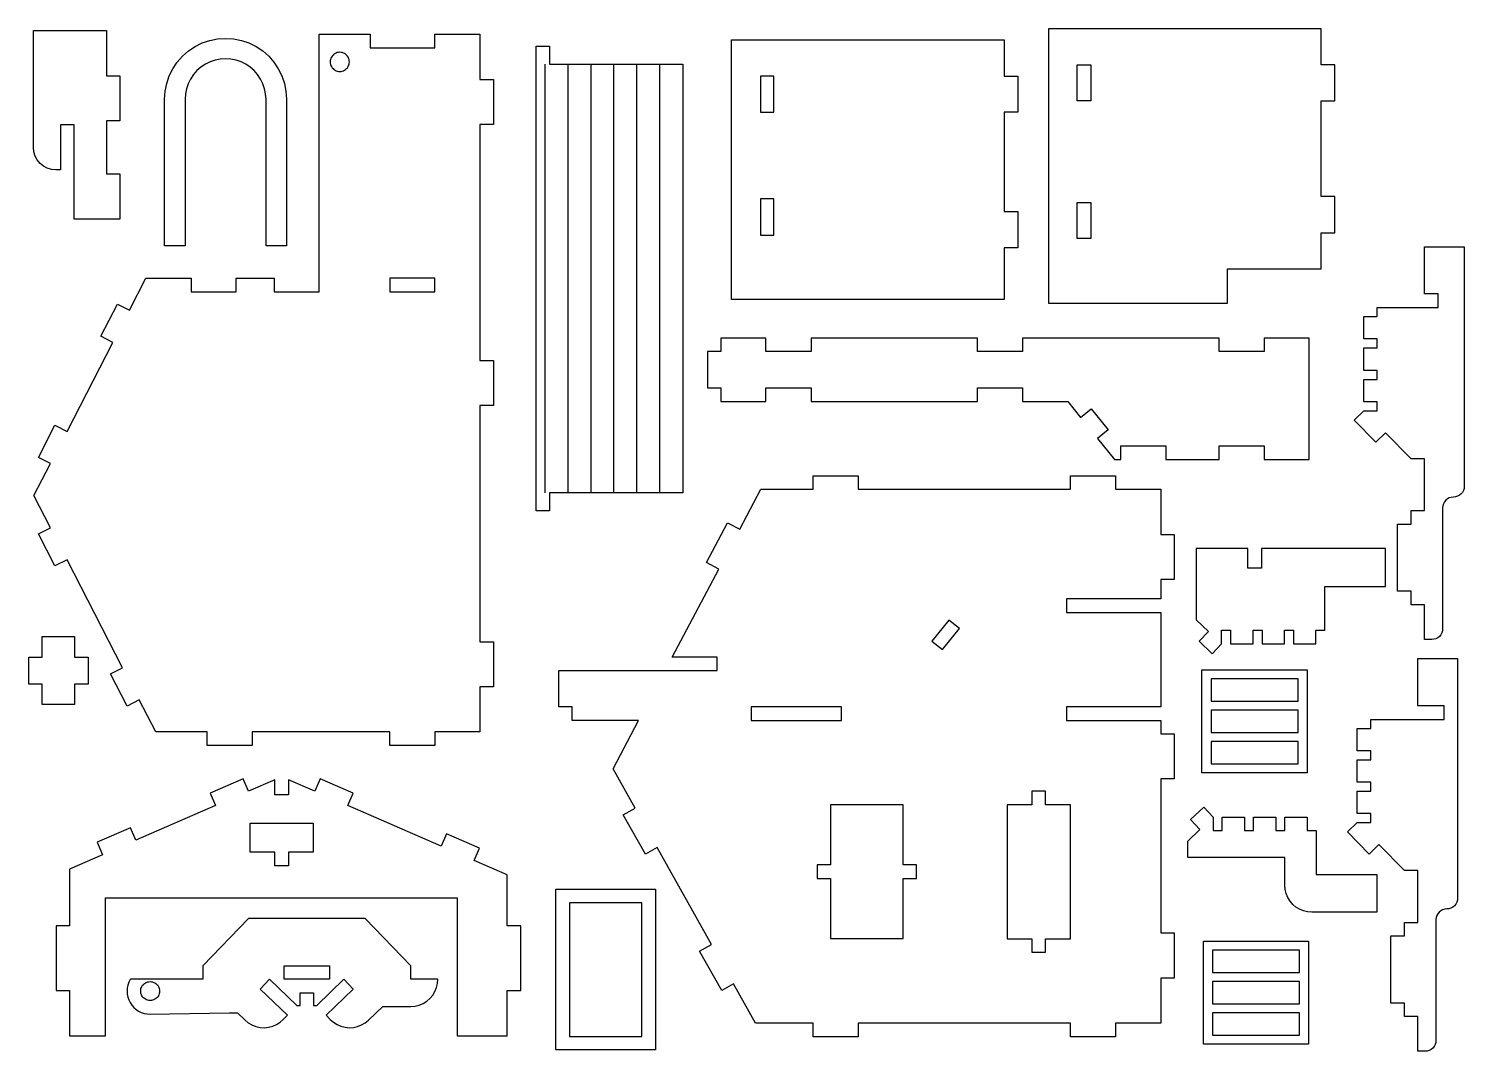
# Model space of a CAD drawing. Extents: x 7 to 325, y 8 to 235.
import ezdxf

# ---------------------------------------------------------------- set-up
doc = ezdxf.new("R2010")
doc.units = 0
for name, color, linetype in [('ENGRAVE', 40, 'CONTINUOUS'), ('HOLE', 1, 'CONTINUOUS'), ('LAYER_1', 18, 'CONTINUOUS')]:
    doc.layers.add(name, color=color, linetype=linetype)

msp = doc.modelspace()

# ---------------------------------------------------------------- linework, layer by layer
at = {"layer": 'ENGRAVE'}
for points in [[(121.34, 132.14), (121.34, 227.19)], [(126.44, 132.14), (126.44, 227.19)], [(131.54, 132.14), (131.54, 227.19)], [(136.63, 132.14), (136.63, 227.19)], [(141.73, 132.14), (141.73, 227.19)], [(146.83, 132.14), (146.83, 227.19)]]:
    msp.add_lwpolyline(points, dxfattribs=at)
at = {"layer": 'HOLE'}
for points in [[(76.38, 225.66), (76.64, 225.75), (76.89, 225.87), (77.12, 226.03), (77.33, 226.21), (77.51, 226.42), (77.67, 226.65), (77.79, 226.9), (77.88, 227.16), (77.93, 227.43), (77.95, 227.71), (77.93, 227.99), (77.88, 228.26), (77.79, 228.52), (77.67, 228.77), (77.51, 229), (77.33, 229.21), (77.12, 229.39), (76.89, 229.55), (76.64, 229.67), (76.38, 229.76), (76.11, 229.81), (75.83, 229.83), (75.55, 229.81), (75.28, 229.76), (75.02, 229.67), (74.77, 229.55), (74.54, 229.39), (74.33, 229.21), (74.15, 229), (73.99, 228.77), (73.87, 228.52), (73.78, 228.26), (73.73, 227.99), (73.71, 227.71), (73.73, 227.43), (73.78, 227.16), (73.87, 226.9), (73.99, 226.65), (74.15, 226.42), (74.33, 226.21), (74.54, 226.03), (74.77, 225.87), (75.02, 225.75), (75.28, 225.66), (75.55, 225.61), (75.83, 225.59), (76.11, 225.61)], [(242.36, 227.06), (242.36, 219.06), (239.36, 219.06), (239.36, 227.06)], [(169.08, 224.57), (169.08, 216.57), (172.08, 216.57), (172.08, 224.57)], [(169.08, 197.3), (169.08, 189.3), (172.08, 189.3), (172.08, 197.3)], [(242.36, 196.52), (242.36, 188.52), (239.36, 188.52), (239.36, 196.52)], [(96.91, 176.74), (96.91, 179.74), (86.91, 179.74), (86.91, 176.74)], [(213.21, 102.05), (210.87, 103.93), (207.12, 99.25), (209.46, 97.37)], [(269.01, 90.89), (269.01, 85.93), (288.35, 85.93), (288.35, 90.89)], [(167.07, 84.65), (167.07, 81.65), (187.08, 81.65), (187.08, 84.65)], [(269.01, 83.93), (269.01, 78.97), (288.35, 78.97), (288.35, 83.93)], [(269.01, 72.01), (288.35, 72.01), (288.35, 76.97), (269.01, 76.97)], [(223.78, 33.24), (229.31, 33.24), (229.31, 30.23), (232.32, 30.23), (232.32, 33.24), (237.85, 33.24), (237.85, 62.94), (232.32, 62.94), (232.32, 65.94), (229.31, 65.94), (229.31, 62.94), (223.78, 62.94)], [(200.72, 46.61), (203.72, 46.61), (203.72, 49.61), (200.72, 49.61), (200.72, 62.91), (184.65, 62.91), (184.65, 49.61), (181.65, 49.61), (181.65, 46.61), (184.65, 46.61), (184.65, 33.26), (200.72, 33.26)], [(69.94, 58.87), (69.94, 52.44), (64.44, 52.44), (64.44, 49.44), (61.44, 49.44), (61.44, 52.44), (55.94, 52.44), (55.94, 58.87)], [(126.74, 11.59), (142.8, 11.59), (142.8, 41.24), (126.74, 41.24)], [(269.32, 30.72), (269.32, 25.76), (288.66, 25.76), (288.66, 30.72)], [(63.51, 24.25), (63.51, 27.25), (73.52, 27.25), (73.52, 24.25)], [(32.11, 20.35), (31.96, 20.58), (31.84, 20.82), (31.75, 21.08), (31.69, 21.35), (31.68, 21.63), (31.69, 21.9), (31.75, 22.17), (31.84, 22.43), (31.96, 22.68), (32.11, 22.91), (32.29, 23.12), (32.5, 23.3), (32.73, 23.45), (32.98, 23.57), (33.24, 23.66), (33.51, 23.71), (33.78, 23.73), (34.05, 23.71), (34.32, 23.66), (34.59, 23.57), (34.83, 23.45), (35.06, 23.3), (35.27, 23.12), (35.45, 22.91), (35.6, 22.68), (35.72, 22.43), (35.81, 22.17), (35.87, 21.9), (35.88, 21.63), (35.87, 21.35), (35.81, 21.08), (35.72, 20.82), (35.6, 20.58), (35.45, 20.35), (35.27, 20.14), (35.06, 19.96), (34.83, 19.81), (34.59, 19.68), (34.32, 19.6), (34.05, 19.54), (33.78, 19.52), (33.51, 19.54), (33.24, 19.6), (32.98, 19.68), (32.73, 19.81), (32.5, 19.96), (32.29, 20.14)], [(269.32, 23.76), (269.32, 18.8), (288.66, 18.8), (288.66, 23.76)], [(269.32, 11.84), (288.66, 11.84), (288.66, 16.8), (269.32, 16.8)]]:
    msp.add_lwpolyline(points, close=True, dxfattribs=at)
at = {"layer": 'LAYER_1'}
for points in [[(7.89, 208.74), (7.89, 234.64), (24.07, 234.64), (24.07, 224.63), (27.07, 224.63), (27.07, 214.63), (24.07, 214.63), (24.07, 202.85), (27.07, 202.85), (27.07, 192.85), (16.9, 192.85), (16.9, 213.74), (13.89, 213.74), (13.89, 203.74), (12.89, 203.74), (11.92, 203.84), (10.98, 204.12), (10.12, 204.58), (9.36, 205.2), (8.74, 205.96), (8.27, 206.83), (7.99, 207.77)], [(46.39, 79.11), (35.01, 79.11), (31.35, 86.23), (28.68, 84.85), (25.02, 91.97), (27.68, 93.34), (15.35, 117.29), (12.68, 115.91), (9.02, 123.03), (11.69, 124.4), (8.02, 131.51), (11.69, 138.63), (9.02, 140), (12.68, 147.11), (15.35, 145.74), (25.54, 165.51), (22.87, 166.89), (26.53, 174), (29.2, 172.63), (32.86, 179.74), (42.86, 179.74), (42.86, 176.74), (52.87, 176.74), (52.87, 179.74), (61.25, 179.74), (61.25, 176.74), (71.25, 176.74), (71.25, 233.83), (82.55, 233.83), (82.55, 230.83), (96.91, 230.83), (96.91, 233.83), (106.91, 233.83), (106.91, 223.83), (109.91, 223.83), (109.91, 213.83), (106.91, 213.83), (106.91, 161.47), (109.91, 161.47), (109.91, 151.47), (106.91, 151.47), (106.91, 99.12), (109.91, 99.12), (109.91, 89.11), (106.91, 89.11), (106.91, 79.11), (96.91, 79.11), (96.91, 76.11), (86.91, 76.11), (86.91, 79.11), (56.39, 79.11), (56.39, 76.11), (46.39, 76.11)], [(38.02, 224.59), (38.8, 226.18), (39.78, 227.65), (40.95, 228.98), (42.28, 230.14), (43.75, 231.12), (45.33, 231.91), (47, 232.47), (48.74, 232.82), (50.5, 232.93), (52.26, 232.82), (54, 232.47), (55.67, 231.91), (57.26, 231.12), (58.73, 230.14), (60.06, 228.98), (61.22, 227.65), (62.2, 226.18), (62.98, 224.59), (63.55, 222.92), (63.9, 221.19), (64.01, 219.47), (64.01, 186.93), (59.48, 186.93), (59.48, 219.33), (59.39, 220.59), (59.16, 221.74), (58.79, 222.86), (58.27, 223.91), (57.62, 224.88), (56.84, 225.77), (55.96, 226.54), (54.99, 227.19), (53.93, 227.71), (52.82, 228.09), (51.67, 228.32), (50.5, 228.39), (49.33, 228.32), (48.18, 228.09), (47.07, 227.71), (46.02, 227.19), (45.04, 226.54), (44.16, 225.77), (43.39, 224.88), (42.73, 223.91), (42.22, 222.86), (41.84, 221.74), (41.61, 220.59), (41.53, 219.33), (41.53, 186.93), (36.99, 186.93), (36.99, 219.47), (37.11, 221.19), (37.45, 222.92)], [(223.17, 175.02), (162.7, 175.02), (162.7, 232.57), (223.17, 232.57), (223.17, 224.57), (226.17, 224.57), (226.17, 216.57), (223.17, 216.57), (223.17, 194.49), (226.17, 194.49), (226.17, 186.49), (223.17, 186.49)], [(293.45, 181.82), (293.45, 189.82), (296.45, 189.82), (296.45, 197.82), (293.45, 197.82), (293.45, 219.06), (296.45, 219.06), (296.45, 227.06), (293.45, 227.06), (293.45, 235.07), (232.97, 235.07), (232.97, 174.22), (272.68, 174.22), (272.68, 181.82)], [(151.92, 132.14), (122.34, 132.14), (122.34, 128.14), (119.34, 128.14), (119.34, 231.19), (122.34, 231.19), (122.34, 227.19), (151.92, 227.19)], [(320.36, 128.78), (320.36, 102), (320.31, 101.53), (320.17, 101.08), (319.95, 100.67), (319.65, 100.3), (319.29, 100.01), (318.88, 99.78), (318.43, 99.65), (317.96, 99.6), (316.36, 99.6), (316.36, 107.3), (313.36, 107.3), (313.36, 110.3), (310.36, 110.3), (310.36, 125.18), (313.36, 125.18), (313.36, 128.18), (316.36, 128.18), (316.36, 139.66), (313.36, 139.66), (307.69, 145.44), (305.55, 143.34), (300.74, 148.24), (302.88, 150.34), (305.88, 150.34), (305.88, 152.34), (302.88, 152.34), (302.88, 157.3), (305.88, 157.3), (305.88, 159.3), (302.88, 159.3), (302.88, 164.26), (305.88, 164.26), (305.88, 166.26), (302.88, 166.26), (302.88, 171.22), (305.88, 171.22), (305.88, 173.23), (319.36, 173.23), (319.36, 176.23), (316.36, 176.23), (316.36, 186.68), (325.17, 186.68), (325.17, 133.58), (325.12, 133.11), (324.99, 132.66), (324.76, 132.24), (324.47, 131.88), (324.1, 131.58), (323.69, 131.36), (323.24, 131.22), (322.77, 131.18), (322.76, 131.18), (322.29, 131.13), (321.84, 130.99), (321.42, 130.77), (321.06, 130.47), (320.76, 130.11), (320.54, 129.7), (320.4, 129.25)], [(290.81, 139.52), (290.81, 166.47), (280.81, 166.47), (280.81, 163.47), (270.81, 163.47), (270.81, 166.47), (227.23, 166.47), (227.23, 163.47), (217.23, 163.47), (217.23, 166.47), (180.33, 166.47), (180.33, 163.47), (170.33, 163.47), (170.33, 166.47), (160.33, 166.47), (160.33, 163.47), (157.33, 163.47), (157.33, 155.42), (160.33, 155.42), (160.33, 152.42), (170.33, 152.42), (170.33, 155.42), (180.33, 155.42), (180.33, 152.42), (217.23, 152.42), (217.23, 155.42), (227.23, 155.42), (227.23, 152.42), (237.23, 152.42), (240.08, 148.87), (242.42, 150.75), (246.17, 146.07), (243.83, 144.19), (247.58, 139.52), (249.02, 139.52), (249.02, 142.52), (259.02, 142.52), (259.02, 139.52), (270.81, 139.52), (270.81, 142.52), (280.81, 142.52), (280.81, 139.52)], [(163.12, 23.25), (160.51, 21.78), (155.62, 30.51), (158.23, 31.97), (146.19, 53.44), (143.58, 51.98), (138.69, 60.7), (141.3, 62.17), (136.41, 70.89), (142.09, 81.65), (127.37, 81.65), (127.37, 84.65), (124.37, 84.65), (124.37, 92.7), (159.52, 92.7), (159.52, 95.7), (149.52, 95.7), (159.84, 115.23), (157.15, 116.65), (161.82, 125.5), (164.51, 124.07), (169.19, 132.92), (180.77, 132.92), (180.77, 135.92), (190.77, 135.92), (190.77, 132.92), (237.85, 132.92), (237.85, 135.92), (247.85, 135.92), (247.85, 132.92), (257.85, 132.92), (257.85, 122.92), (260.85, 122.92), (260.85, 112.91), (257.85, 112.91), (257.85, 108.6), (236.95, 108.6), (236.95, 105.6), (257.85, 105.6), (257.85, 84.65), (236.95, 84.65), (236.95, 81.65), (257.85, 81.65), (257.85, 78.72), (260.85, 78.72), (260.85, 68.72), (257.85, 68.72), (257.85, 34.53), (260.85, 34.53), (260.85, 24.53), (257.85, 24.53), (257.85, 14.53), (247.85, 14.53), (247.85, 11.52), (237.85, 11.52), (237.85, 14.53), (190.77, 14.53), (190.77, 11.52), (180.77, 11.52), (180.77, 14.53), (168.02, 14.53)], [(266.39, 99.21), (269.29, 96.46), (271.35, 98.64), (271.35, 101.64), (273.35, 101.64), (273.35, 98.64), (278.32, 98.64), (278.32, 101.64), (280.32, 101.64), (280.32, 98.64), (285.28, 98.64), (285.28, 101.64), (287.28, 101.64), (287.28, 98.64), (292.24, 98.64), (292.24, 101.64), (294.24, 101.64), (294.24, 111.39), (307.69, 111.39), (307.69, 119.76), (280.21, 119.76), (280.21, 115.39), (277.21, 115.39), (277.21, 119.76), (265.74, 119.76), (265.74, 103.95), (268.45, 101.39)], [(20.03, 89.71), (17.03, 89.71), (17.03, 85.17), (9.85, 85.17), (9.85, 89.71), (6.85, 89.71), (6.85, 95.71), (9.85, 95.71), (9.85, 100.26), (17.03, 100.26), (17.03, 95.71), (20.03, 95.71)], [(267.01, 70.01), (267.01, 92.89), (290.35, 92.89), (290.35, 70.01)], [(320.7, 84.9), (314.89, 84.9), (314.89, 95.36), (323.7, 95.36), (323.7, 42.26), (323.66, 41.79), (323.52, 41.34), (323.3, 40.92), (323, 40.56), (322.64, 40.26), (322.22, 40.04), (321.77, 39.9), (321.3, 39.86), (321.29, 39.86), (320.82, 39.81), (320.37, 39.67), (319.96, 39.45), (319.59, 39.15), (319.3, 38.79), (319.07, 38.37), (318.94, 37.92), (318.89, 37.46), (318.89, 10.68), (318.84, 10.21), (318.71, 9.76), (318.49, 9.35), (318.19, 8.98), (317.82, 8.68), (317.41, 8.46), (316.96, 8.33), (316.49, 8.28), (314.89, 8.28), (314.89, 15.98), (311.89, 15.98), (311.89, 18.98), (308.89, 18.98), (308.89, 33.85), (311.89, 33.85), (311.89, 36.86), (314.89, 36.86), (314.89, 48.34), (311.89, 48.34), (306.22, 54.12), (304.08, 52.01), (299.27, 56.92), (301.41, 59.02), (304.42, 59.02), (304.42, 61.02), (301.41, 61.02), (301.41, 65.98), (304.42, 65.98), (304.42, 67.98), (301.41, 67.98), (301.41, 72.94), (304.42, 72.94), (304.42, 74.94), (301.41, 74.94), (301.41, 79.9), (304.42, 79.9), (304.42, 81.9), (320.7, 81.9)], [(15.92, 48.69), (15.92, 36.08), (12.92, 36.08), (12.92, 21.73), (15.92, 21.73), (15.92, 11.72), (23.89, 11.72), (23.89, 42.31), (101.88, 42.31), (101.88, 11.72), (112.97, 11.72), (112.97, 21.73), (115.97, 21.73), (115.97, 36.08), (112.97, 36.08), (112.97, 47.39), (105.63, 50.58), (106.83, 53.33), (99.49, 56.52), (98.29, 53.77), (77.62, 62.76), (78.81, 65.51), (71.48, 68.7), (70.28, 65.95), (64.44, 68.49), (64.44, 65.14), (61.44, 65.14), (61.44, 68.49), (55.6, 65.95), (54.41, 68.7), (47.07, 65.51), (48.27, 62.76), (30.59, 55.07), (29.4, 57.83), (22.06, 54.64), (23.25, 51.88)], [(292.34, 57.23), (292.34, 47.48), (305.8, 47.48), (305.8, 39.11), (291.38, 39.11), (290.44, 39.19), (289.53, 39.41), (288.66, 39.77), (287.85, 40.26), (287.14, 40.87), (286.53, 41.59), (286.03, 42.39), (285.67, 43.26), (285.45, 44.17), (285.38, 45.11), (285.38, 51.23), (263.84, 51.23), (263.84, 54.91), (266.55, 57.48), (264.49, 59.66), (267.39, 62.41), (269.46, 60.23), (269.46, 57.23), (271.46, 57.23), (271.46, 60.23), (276.42, 60.23), (276.42, 57.23), (278.42, 57.23), (278.42, 60.23), (283.38, 60.23), (283.38, 57.23), (285.38, 57.23), (285.38, 60.23), (290.34, 60.23), (290.34, 57.23)], [(123.73, 44.24), (145.8, 44.24), (145.8, 8.59), (123.73, 8.59)], [(53.18, 16.79), (54.83, 15.2), (55.55, 14.6), (56.36, 14.12), (57.24, 13.77), (58.16, 13.57), (59.1, 13.51), (60.04, 13.6), (60.95, 13.84), (61.81, 14.21), (62.61, 14.72), (63.31, 15.34), (64.22, 16.28), (58.2, 22.09), (60.28, 24.25), (66.3, 18.44), (67.01, 18.44), (67.01, 21.25), (70.02, 21.25), (70.02, 18.44), (70.73, 18.44), (76.75, 24.25), (78.83, 22.09), (72.81, 16.28), (73.72, 15.34), (74.42, 14.72), (75.22, 14.21), (76.08, 13.84), (76.99, 13.6), (77.93, 13.51), (78.87, 13.57), (79.79, 13.77), (80.67, 14.12), (81.48, 14.6), (82.2, 15.2), (85.36, 18.25), (91.58, 18.25), (92.51, 18.32), (93.43, 18.54), (94.3, 18.9), (95.1, 19.39), (95.82, 20.01), (96.43, 20.72), (96.92, 21.53), (97.28, 22.4), (97.5, 23.31), (97.58, 24.25), (91.58, 24.25), (91.58, 27.25), (81.46, 37.72), (55.57, 37.72), (45.46, 27.25), (45.46, 24.25), (29.4, 24.25), (29.35, 24.18), (29.06, 23.58), (28.84, 22.95), (28.71, 22.3), (28.67, 21.63), (28.71, 20.96), (28.84, 20.31), (29.06, 19.67), (29.35, 19.07), (29.73, 18.52), (30.17, 18.01), (30.67, 17.57), (31.23, 17.2), (31.82, 16.91), (32.46, 16.69), (33.11, 16.56), (33.78, 16.52), (51.33, 16.79)], [(267.32, 9.84), (267.32, 32.72), (290.66, 32.72), (290.66, 9.84)]]:
    msp.add_lwpolyline(points, close=True, dxfattribs=at)

doc.saveas('drawing.dxf')
